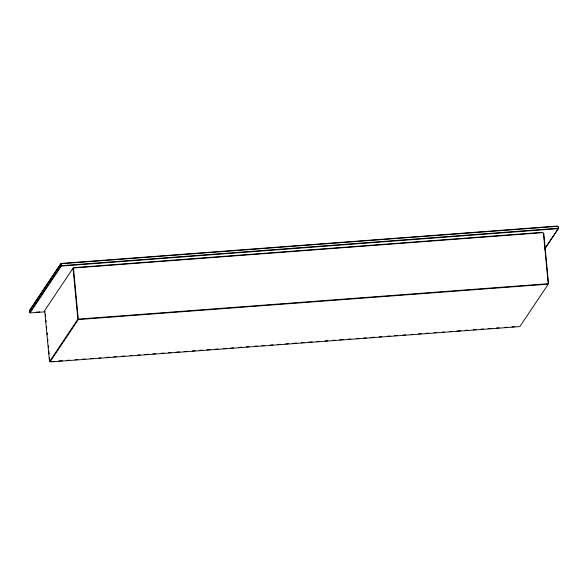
<?xml version="1.0" encoding="UTF-8"?>
<svg xmlns="http://www.w3.org/2000/svg" width="588" height="588" viewBox="0 0 588 588"><rect width="100%" height="100%" fill="white"/><g stroke="black" fill="none" stroke-linecap="round" stroke-linejoin="round"><path stroke-width="0.88" d="M29.481 310.611L60.696 263.894M29.797 310.243L61.012 263.527M29.665 312.551L60.88 265.835M30.039 312.867L61.262 266.151M44.739 310.442L73.331 267.768M49.568 361.539L77.8 319.291M50.002 361.899L78.233 319.651M544.613 249.055L558.203 228.71M544.922 248.687L558.519 228.342M519.902 326.502L548.486 283.828M61.534 263.409L557.542 226.042M61.608 263.696L557.608 226.329M61.791 265.636L557.791 228.269M61.784 266.041L557.784 228.673M73.926 267.643L542.746 232.319M74.007 267.966L542.827 232.65M35.883 312.213L39.543 311.934M30.458 312.912L45.107 311.809M78.836 319.064L547.656 283.747M78.829 319.527L547.649 284.202M51.318 361.554L54.067 361.341M58.638 361.003L62.306 360.723M66.885 360.378L69.627 360.172M75.124 359.76L77.873 359.547M82.452 359.209L85.194 358.996M90.692 358.584L93.441 358.379M98.931 357.967L100.761 357.827M106.259 357.416L109.001 357.203M113.58 356.857L116.328 356.651M121.826 356.24L124.568 356.034M130.066 355.615L132.807 355.409M137.386 355.064L140.135 354.858M144.714 354.513L148.374 354.241M152.953 353.895L155.702 353.689M161.193 353.27L163.942 353.065M168.521 352.719L171.27 352.513M175.849 352.168L179.509 351.896M184.088 351.55L186.837 351.345M192.327 350.926L195.076 350.72M199.655 350.375L202.404 350.169M206.983 349.823L210.644 349.551M215.223 349.206L217.964 348.993M223.462 348.581L226.211 348.375M230.79 348.03L233.532 347.824M239.029 347.412L241.778 347.199M246.35 346.861L249.099 346.648M254.597 346.236L257.338 346.031M261.917 345.685L264.666 345.479M270.164 345.068L272.906 344.855M277.485 344.509L280.233 344.303M285.724 343.892L288.473 343.686M293.052 343.341L296.712 343.061M301.291 342.716L304.04 342.51M308.619 342.165L312.279 341.893M316.858 341.547L319.607 341.341M325.098 340.922L327.847 340.717M332.426 340.371L335.175 340.165M339.754 339.82L343.414 339.548M347.993 339.202L350.742 338.997M356.232 338.578L358.981 338.372M363.56 338.026L366.309 337.821M370.881 337.475L374.549 337.203M379.128 336.858L381.869 336.645M387.367 336.233L390.116 336.027M394.695 335.682L397.437 335.476M402.934 335.064L405.676 334.851M411.174 334.44L413.004 334.3M418.502 333.888L421.243 333.683M425.822 333.337L428.571 333.131M434.062 332.72L436.81 332.507M442.308 332.095L444.138 331.955M449.629 331.544L452.378 331.338M456.957 330.993L460.617 330.713M465.196 330.368L467.945 330.162M473.436 329.75L476.184 329.545M480.764 329.199L483.512 328.993M488.091 328.648L491.752 328.369M496.331 328.023L499.08 327.817M504.57 327.406L507.319 327.2M511.898 326.854L514.647 326.649M51.399 361.877L519.3 326.627M558.431 226.792L558.526 227.799M558.122 226.762L558.218 227.769M543.768 233.179L548.494 283.203M543.415 233.142L548.148 283.173M73.522 268.54L78.248 318.571M73.081 268.635L77.807 318.667M61.181 264.203L61.277 265.203M60.792 264.284L60.887 265.291M45.43 314.734L45.599 316.557M45.945 320.195L46.114 322.011M46.548 326.56L46.717 328.383M47.15 332.926L47.319 334.748M47.746 339.298L47.922 341.113M48.348 345.663L48.525 347.479M48.87 351.124L49.127 353.851M49.465 357.489L49.73 360.216M44.732 311.059L49.458 361.091M29.474 311.155L29.569 312.162"/></g></svg>
